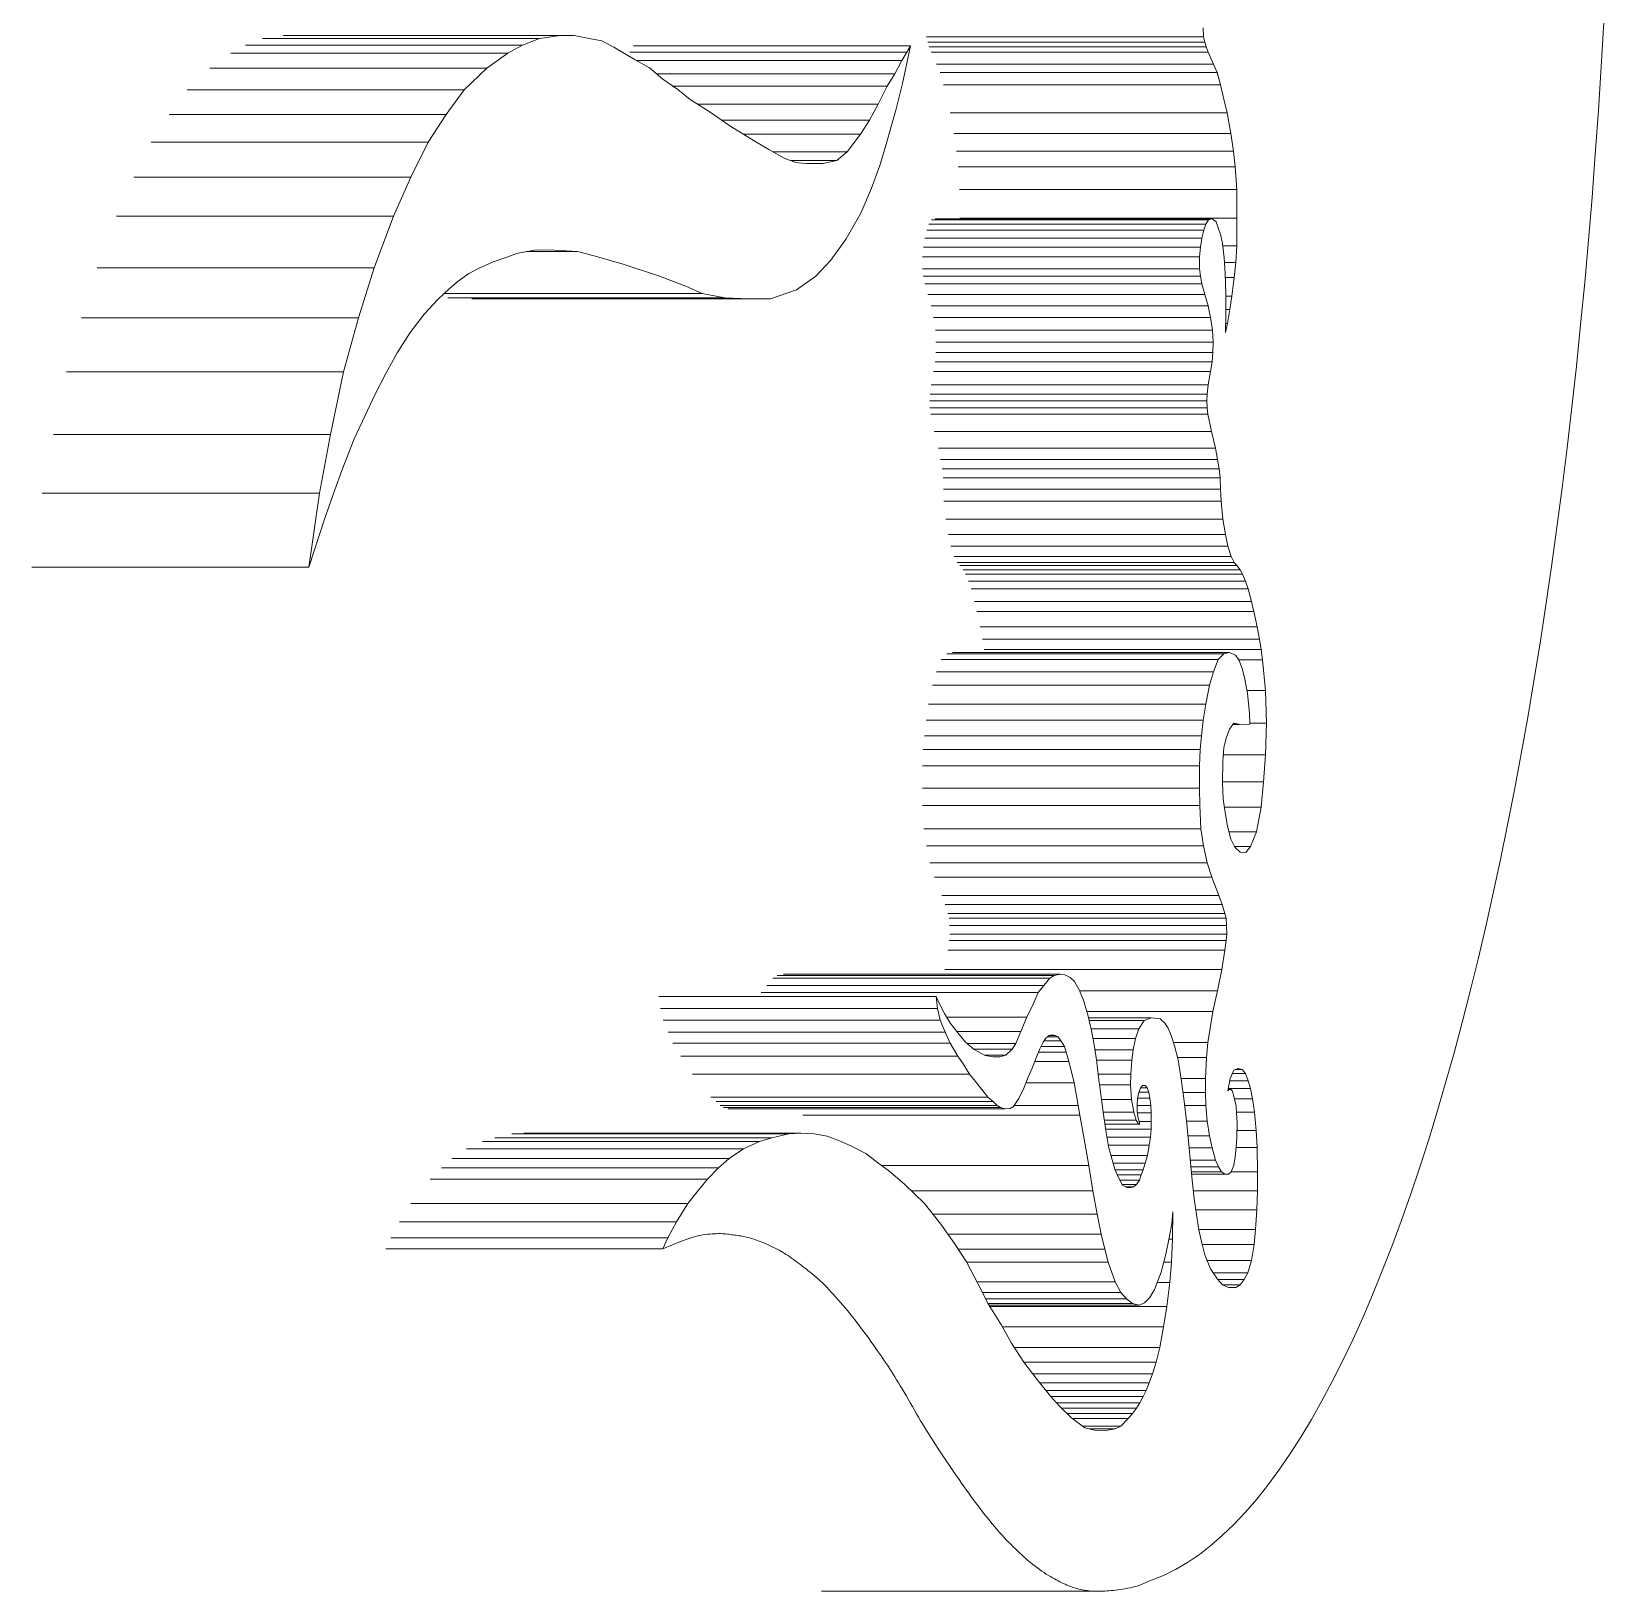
# Model space of a CAD drawing. Header units: inches. Extents: x 17 to 469, y 7 to 301.
# Drawn here: x 242.7599 to 243.1058, y 120.304 to 120.6438 of the extents above; entities that cross this region are included whole.
import ezdxf

# ---------------------------------------------------------------- set-up
doc = ezdxf.new("R2010")
doc.units = ezdxf.units.IN
doc.header["$LTSCALE"] = 14
doc.header["$MEASUREMENT"] = 0
doc.layers.add('Visible (ANSI)', color=7, linetype='Continuous', lineweight=50)

msp = doc.modelspace()

# ---------------------------------------------------------------- linework, layer by layer
at = {"layer": 'Visible (ANSI)', "linetype": 'Continuous', "lineweight": 18}
for p, q in [((242.810131, 120.642307), (242.870501, 120.642307)), ((242.814683, 120.64296), (242.875053, 120.64296)), ((242.817672, 120.642977), (242.878043, 120.642977)), ((242.866848, 120.640898), (242.870501, 120.642307)), ((242.870501, 120.642307), (242.875053, 120.64296)), ((242.875053, 120.64296), (242.878043, 120.642977)), ((242.878043, 120.642977), (242.881351, 120.642332)), ((242.881351, 120.642332), (242.884096, 120.641793)), ((242.884096, 120.641793), (242.886739, 120.640435)), ((242.954823, 120.64268), (243.015194, 120.64268)), ((243.015194, 120.64268), (243.01516, 120.644632)), ((243.01549, 120.641565), (243.015194, 120.64268)), ((242.803285, 120.639111), (242.863655, 120.639111)), ((242.806478, 120.640898), (242.866848, 120.640898)), ((242.859023, 120.63584), (242.863655, 120.639111)), ((242.863655, 120.639111), (242.866848, 120.640898)), ((242.886739, 120.640435), (242.89137, 120.637681)), ((242.890203, 120.639369), (242.950574, 120.639369)), ((242.890974, 120.640728), (242.951345, 120.640728)), ((242.94949, 120.637548), (242.950574, 120.639369)), ((242.951345, 120.640728), (242.950552, 120.636978)), ((242.950574, 120.639369), (242.951345, 120.640728)), ((242.95512, 120.641565), (243.01549, 120.641565)), ((242.955417, 120.640552), (243.015787, 120.640552)), ((242.95584, 120.639335), (243.016211, 120.639335)), ((243.015787, 120.640552), (243.01549, 120.641565)), ((243.016211, 120.639335), (243.015787, 120.640552)), ((243.017383, 120.636761), (243.016211, 120.639335)), ((242.798653, 120.63584), (242.859023, 120.63584)), ((242.85411, 120.631177), (242.859023, 120.63584)), ((242.89137, 120.637681), (242.894471, 120.635939)), ((242.891606, 120.637548), (242.94949, 120.637548)), ((242.894471, 120.635939), (242.897398, 120.633509)), ((242.947917, 120.634617), (242.94949, 120.637548)), ((242.950552, 120.636978), (242.949642, 120.632496)), ((242.957013, 120.636761), (243.017383, 120.636761)), ((242.957792, 120.634912), (243.018162, 120.634912)), ((243.018162, 120.634912), (243.017383, 120.636761)), ((243.018888, 120.632268), (243.018162, 120.634912)), ((242.896063, 120.634617), (242.947917, 120.634617)), ((242.897398, 120.633509), (242.900677, 120.631233)), ((242.899637, 120.631955), (242.946308, 120.631955)), ((242.900677, 120.631233), (242.903357, 120.629062)), ((242.944308, 120.628049), (242.946308, 120.631955)), ((242.946308, 120.631955), (242.947917, 120.634617)), ((242.949642, 120.632496), (242.94819, 120.62674)), ((242.958518, 120.632268), (243.018888, 120.632268)), ((243.01966, 120.629109), (243.018888, 120.632268)), ((242.79374, 120.631177), (242.85411, 120.631177)), ((242.8502, 120.625738), (242.85411, 120.631177)), ((242.903357, 120.629062), (242.907712, 120.626311)), ((242.904961, 120.628049), (242.944308, 120.628049)), ((242.942421, 120.624559), (242.944308, 120.628049)), ((243.020387, 120.62612), (243.01966, 120.629109)), ((242.789829, 120.625738), (242.8502, 120.625738)), ((242.846291, 120.619747), (242.8502, 120.625738)), ((242.907712, 120.626311), (242.912014, 120.623273)), ((242.910193, 120.624559), (242.942421, 120.624559)), ((242.940462, 120.621472), (242.942421, 120.624559)), ((242.94819, 120.62674), (242.945938, 120.618778)), ((242.960017, 120.62612), (243.020387, 120.62612)), ((243.021164, 120.621663), (243.020387, 120.62612)), ((242.912014, 120.623273), (242.917265, 120.620012)), ((242.914914, 120.621472), (242.940462, 120.621472)), ((242.937545, 120.617646), (242.940462, 120.621472)), ((242.960794, 120.621663), (243.021164, 120.621663)), ((243.02176, 120.617803), (243.021164, 120.621663)), ((242.785921, 120.619747), (242.846291, 120.619747)), ((242.84246, 120.612106), (242.846291, 120.619747)), ((242.917265, 120.620012), (242.920508, 120.618141)), ((242.920508, 120.618141), (242.923868, 120.616268)), ((242.921395, 120.617646), (242.937545, 120.617646)), ((242.9353, 120.615766), (242.937545, 120.617646)), ((242.945938, 120.618778), (242.944695, 120.61469)), ((242.961389, 120.617803), (243.02176, 120.617803)), ((243.02213, 120.614363), (243.02176, 120.617803)), ((242.923868, 120.616268), (242.926404, 120.615311)), ((242.925197, 120.615766), (242.9353, 120.615766)), ((242.926404, 120.615311), (242.929078, 120.615041)), ((242.928801, 120.615069), (242.932278, 120.615069)), ((242.929078, 120.615041), (242.932278, 120.615069)), ((242.932278, 120.615069), (242.9353, 120.615766)), ((242.944695, 120.61469), (242.942842, 120.609743)), ((242.96176, 120.614363), (243.02213, 120.614363)), ((243.022439, 120.609413), (243.02213, 120.614363)), ((242.782089, 120.612106), (242.84246, 120.612106)), ((242.838703, 120.603641), (242.84246, 120.612106)), ((242.942842, 120.609743), (242.940561, 120.6043)), ((242.962069, 120.609413), (243.022439, 120.609413)), ((243.022506, 120.603191), (243.022439, 120.609413)), ((242.778332, 120.603641), (242.838703, 120.603641)), ((242.834526, 120.592398), (242.838703, 120.603641)), ((242.940561, 120.6043), (242.93733, 120.598691)), ((242.954887, 120.600549), (243.015257, 120.600549)), ((242.955353, 120.60187), (243.015723, 120.60187)), ((242.955909, 120.602849), (243.01628, 120.602849)), ((242.956715, 120.603063), (243.017085, 120.603063)), ((242.962135, 120.603191), (243.022506, 120.603191)), ((243.014837, 120.598798), (243.015257, 120.600549)), ((243.015257, 120.600549), (243.015723, 120.60187)), ((243.015723, 120.60187), (243.01628, 120.602849)), ((243.01628, 120.602849), (243.017085, 120.603063)), ((243.017085, 120.603063), (243.017939, 120.602415)), ((243.017939, 120.602415), (243.018368, 120.601313)), ((243.018368, 120.601313), (243.018957, 120.599441)), ((243.022459, 120.597136), (243.022506, 120.603191)), ((242.93733, 120.598691), (242.933993, 120.593998)), ((242.95416, 120.59688), (243.01453, 120.59688)), ((242.954467, 120.598798), (243.014837, 120.598798)), ((243.014358, 120.594796), (243.01453, 120.59688)), ((243.01453, 120.59688), (243.014837, 120.598798)), ((243.018957, 120.599441), (243.019344, 120.597645)), ((243.019344, 120.597645), (243.019735, 120.594552)), ((243.019408, 120.597136), (243.022459, 120.597136)), ((243.022248, 120.593494), (243.022459, 120.597136)), ((242.860434, 120.593646), (242.857403, 120.592308)), ((242.863159, 120.594614), (242.860434, 120.593646)), ((242.865793, 120.595577), (242.863159, 120.594614)), ((242.86991, 120.596266), (242.865793, 120.595577)), ((242.867667, 120.595891), (242.878773, 120.595891)), ((242.873743, 120.596225), (242.86991, 120.596266)), ((242.878773, 120.595891), (242.873743, 120.596225)), ((242.882424, 120.595012), (242.878773, 120.595891)), ((242.888955, 120.593099), (242.882424, 120.595012)), ((242.933993, 120.593998), (242.930725, 120.590517)), ((242.953988, 120.594796), (243.014358, 120.594796)), ((243.014368, 120.592116), (243.014358, 120.594796)), ((243.019735, 120.594552), (243.019948, 120.591105)), ((243.019801, 120.593494), (243.022248, 120.593494)), ((243.0219, 120.590277), (243.022248, 120.593494)), ((242.774156, 120.592398), (242.834526, 120.592398)), ((242.831063, 120.581466), (242.834526, 120.592398)), ((242.855107, 120.591125), (242.852783, 120.589467)), ((242.857403, 120.592308), (242.855107, 120.591125)), ((242.896445, 120.590641), (242.888955, 120.593099)), ((242.902401, 120.588342), (242.896445, 120.590641)), ((242.930725, 120.590517), (242.926534, 120.58758)), ((242.953997, 120.592116), (243.014368, 120.592116)), ((242.954159, 120.590568), (243.01453, 120.590568)), ((243.01453, 120.590568), (243.014368, 120.592116)), ((243.014872, 120.588857), (243.01453, 120.590568)), ((243.019948, 120.591105), (243.020053, 120.586614)), ((243.019968, 120.590277), (243.0219, 120.590277)), ((243.021399, 120.586164), (243.0219, 120.590277)), ((242.850814, 120.587803), (242.848338, 120.585428)), ((242.849715, 120.586749), (242.905963, 120.586749)), ((242.852783, 120.589467), (242.850814, 120.587803)), ((242.905963, 120.586749), (242.902401, 120.588342)), ((242.910889, 120.585823), (242.905963, 120.586749)), ((242.926534, 120.58758), (242.920855, 120.585623)), ((242.954501, 120.588857), (243.014872, 120.588857)), ((242.955159, 120.586556), (243.015529, 120.586556)), ((243.015529, 120.586556), (243.014872, 120.588857)), ((243.016209, 120.584083), (243.015529, 120.586556)), ((243.020053, 120.586614), (243.020046, 120.582118)), ((242.848338, 120.585428), (242.845467, 120.582322)), ((242.850519, 120.585823), (242.910889, 120.585823)), ((242.855763, 120.585618), (242.916133, 120.585618)), ((242.916133, 120.585618), (242.910889, 120.585823)), ((242.920855, 120.585623), (242.916133, 120.585618)), ((242.955839, 120.584083), (243.016209, 120.584083)), ((243.016711, 120.581515), (243.016209, 120.584083)), ((243.020048, 120.583289), (243.020961, 120.583289)), ((243.020053, 120.586164), (243.021399, 120.586164)), ((243.020411, 120.580234), (243.020961, 120.583289)), ((243.020961, 120.583289), (243.021399, 120.586164)), ((242.770693, 120.581466), (242.831063, 120.581466)), ((242.827818, 120.569719), (242.831063, 120.581466)), ((242.845467, 120.582322), (242.842353, 120.578257)), ((242.956341, 120.581515), (243.016711, 120.581515)), ((243.017191, 120.578773), (243.016711, 120.581515)), ((243.020046, 120.582118), (243.01997, 120.578309)), ((243.01997, 120.578309), (243.020411, 120.580234)), ((243.020009, 120.580234), (243.020411, 120.580234)), ((242.842353, 120.578257), (242.839486, 120.57385)), ((242.95682, 120.578773), (243.017191, 120.578773)), ((242.956919, 120.576184), (243.017289, 120.576184)), ((243.017289, 120.576184), (243.017191, 120.578773)), ((243.017252, 120.573934), (243.017289, 120.576184)), ((242.839486, 120.57385), (242.83704, 120.569305)), ((242.956882, 120.573934), (243.017252, 120.573934)), ((243.017103, 120.571851), (243.017252, 120.573934)), ((242.767447, 120.569719), (242.827818, 120.569719)), ((242.825007, 120.556063), (242.827818, 120.569719)), ((242.83704, 120.569305), (242.834665, 120.564686)), ((242.956381, 120.569758), (243.016751, 120.569758)), ((242.956732, 120.571851), (243.017103, 120.571851)), ((243.016223, 120.566903), (243.016751, 120.569758)), ((243.016751, 120.569758), (243.017103, 120.571851)), ((242.955853, 120.566903), (243.016223, 120.566903)), ((243.016001, 120.564849), (243.016223, 120.566903)), ((242.834665, 120.564686), (242.832503, 120.560197)), ((242.955565, 120.563415), (243.015935, 120.563415)), ((242.95563, 120.564849), (243.016001, 120.564849)), ((243.015935, 120.563415), (243.016001, 120.564849)), ((243.015976, 120.561851), (243.015935, 120.563415)), ((242.832503, 120.560197), (242.83016, 120.555106)), ((242.955605, 120.561851), (243.015976, 120.561851)), ((242.955786, 120.560498), (243.016157, 120.560498)), ((243.016157, 120.560498), (243.015976, 120.561851)), ((243.016919, 120.556721), (243.016157, 120.560498)), ((242.764637, 120.556063), (242.825007, 120.556063)), ((242.822551, 120.543253), (242.825007, 120.556063)), ((242.83016, 120.555106), (242.827446, 120.548179)), ((242.956549, 120.556721), (243.016919, 120.556721)), ((243.017807, 120.553061), (243.016919, 120.556721)), ((242.957437, 120.553061), (243.017807, 120.553061)), ((243.018277, 120.550591), (243.017807, 120.553061)), ((242.827446, 120.548179), (242.825897, 120.543957)), ((242.957907, 120.550591), (243.018277, 120.550591)), ((242.958233, 120.548569), (243.018604, 120.548569)), ((243.018604, 120.548569), (243.018277, 120.550591)), ((243.018819, 120.546595), (243.018604, 120.548569)), ((242.958449, 120.546595), (243.018819, 120.546595)), ((243.018897, 120.544163), (243.018819, 120.546595)), ((242.76218, 120.543253), (242.822551, 120.543253)), ((242.820248, 120.527142), (242.822551, 120.543253)), ((242.825897, 120.543957), (242.823741, 120.537811)), ((242.958526, 120.544163), (243.018897, 120.544163)), ((242.958661, 120.541487), (243.019031, 120.541487)), ((243.019031, 120.541487), (243.018897, 120.544163)), ((243.019449, 120.537588), (243.019031, 120.541487)), ((242.823741, 120.537811), (242.820248, 120.527142)), ((242.959078, 120.537588), (243.019449, 120.537588)), ((243.019994, 120.534268), (243.019449, 120.537588)), ((242.959624, 120.534268), (243.019994, 120.534268)), ((242.960122, 120.531718), (243.020492, 120.531718)), ((243.020492, 120.531718), (243.019994, 120.534268)), ((243.021234, 120.529438), (243.020492, 120.531718)), ((242.960863, 120.529438), (243.021234, 120.529438)), ((242.961535, 120.528184), (243.021905, 120.528184)), ((242.962119, 120.527499), (243.022489, 120.527499)), ((243.021905, 120.528184), (243.021234, 120.529438)), ((243.022489, 120.527499), (243.021905, 120.528184)), ((243.023204, 120.526591), (243.022489, 120.527499)), ((242.759878, 120.527142), (242.820248, 120.527142)), ((242.962833, 120.526591), (243.023204, 120.526591)), ((242.963326, 120.525586), (243.023697, 120.525586)), ((242.963976, 120.524074), (243.024347, 120.524074)), ((243.023697, 120.525586), (243.023204, 120.526591)), ((243.024347, 120.524074), (243.023697, 120.525586)), ((243.024953, 120.522389), (243.024347, 120.524074)), ((242.964583, 120.522389), (243.024953, 120.522389)), ((243.025652, 120.519677), (243.024953, 120.522389)), ((242.965281, 120.519677), (243.025652, 120.519677)), ((242.965823, 120.517473), (243.026193, 120.517473)), ((243.026193, 120.517473), (243.025652, 120.519677)), ((243.026916, 120.514162), (243.026193, 120.517473)), ((242.966546, 120.514162), (243.026916, 120.514162)), ((243.027392, 120.511439), (243.026916, 120.514162)), ((242.967022, 120.511439), (243.027392, 120.511439)), ((243.027756, 120.509226), (243.027392, 120.511439)), ((242.958053, 120.507013), (243.018423, 120.507013)), ((242.959301, 120.508286), (243.019672, 120.508286)), ((242.960505, 120.508533), (243.020875, 120.508533)), ((242.967385, 120.509226), (243.027756, 120.509226)), ((243.017397, 120.504357), (243.018423, 120.507013)), ((243.018423, 120.507013), (243.019672, 120.508286)), ((243.019672, 120.508286), (243.020875, 120.508533)), ((243.020875, 120.508533), (243.022178, 120.507949)), ((243.022178, 120.507949), (243.023001, 120.506782)), ((243.022902, 120.506922), (243.02803, 120.506922)), ((243.023001, 120.506782), (243.023682, 120.504864)), ((243.02803, 120.506922), (243.027756, 120.509226)), ((243.028703, 120.500271), (243.02803, 120.506922)), ((242.957026, 120.504357), (243.017397, 120.504357)), ((243.016491, 120.501428), (243.017397, 120.504357)), ((243.023682, 120.504864), (243.024219, 120.502753)), ((242.956121, 120.501428), (243.016491, 120.501428)), ((243.015687, 120.497296), (243.016491, 120.501428)), ((243.024219, 120.502753), (243.024832, 120.499623)), ((243.024705, 120.500271), (243.028703, 120.500271)), ((243.028906, 120.493139), (243.028703, 120.500271)), ((242.955316, 120.497296), (243.015687, 120.497296)), ((243.015168, 120.493829), (243.015687, 120.497296)), ((243.024832, 120.499623), (243.025246, 120.495344)), ((242.954798, 120.493829), (243.015168, 120.493829)), ((243.014795, 120.490369), (243.015168, 120.493829)), ((243.021823, 120.493153), (243.020902, 120.49187)), ((243.021601, 120.492843), (243.023034, 120.492843)), ((243.021665, 120.492933), (243.022891, 120.492933)), ((243.022891, 120.492933), (243.021823, 120.493153)), ((243.023034, 120.492843), (243.022891, 120.492933)), ((243.02528, 120.492958), (243.023034, 120.492843)), ((243.025246, 120.495344), (243.02528, 120.492958)), ((243.025277, 120.493139), (243.028906, 120.493139)), ((243.028751, 120.486263), (243.028906, 120.493139)), ((242.954425, 120.490369), (243.014795, 120.490369)), ((243.014516, 120.48738), (243.014795, 120.490369)), ((243.020162, 120.489909), (243.019671, 120.487824)), ((243.020902, 120.49187), (243.020162, 120.489909)), ((242.954146, 120.48738), (243.014516, 120.48738)), ((243.014348, 120.483826), (243.014516, 120.48738)), ((243.019671, 120.487824), (243.019432, 120.48479)), ((243.019548, 120.486263), (243.028751, 120.486263)), ((243.028274, 120.480332), (243.028751, 120.486263)), ((242.953978, 120.483826), (243.014348, 120.483826)), ((243.014327, 120.47899), (243.014348, 120.483826)), ((243.019432, 120.48479), (243.019341, 120.480115)), ((242.953956, 120.47899), (243.014327, 120.47899)), ((243.014378, 120.475184), (243.014327, 120.47899)), ((243.019341, 120.480115), (243.019531, 120.476691)), ((243.019346, 120.480332), (243.028274, 120.480332)), ((243.027794, 120.474814), (243.028274, 120.480332)), ((243.019531, 120.476691), (243.019897, 120.473688)), ((242.954007, 120.475184), (243.014378, 120.475184)), ((243.014642, 120.470108), (243.014378, 120.475184)), ((243.01976, 120.474814), (243.027794, 120.474814)), ((243.019897, 120.473688), (243.020441, 120.470694)), ((243.026779, 120.469508), (243.027794, 120.474814)), ((242.954272, 120.470108), (243.014642, 120.470108)), ((243.015205, 120.466401), (243.014642, 120.470108)), ((243.020441, 120.470694), (243.021198, 120.467849)), ((243.020757, 120.469508), (243.026779, 120.469508)), ((243.025438, 120.46628), (243.026779, 120.469508)), ((242.954835, 120.466401), (243.015205, 120.466401)), ((243.015977, 120.462705), (243.015205, 120.466401)), ((243.021198, 120.467849), (243.022058, 120.466107)), ((243.021973, 120.46628), (243.025438, 120.46628)), ((243.022058, 120.466107), (243.023165, 120.465065)), ((243.02441, 120.464991), (243.025438, 120.46628)), ((242.955606, 120.462705), (243.015977, 120.462705)), ((243.016993, 120.459607), (243.015977, 120.462705)), ((243.023165, 120.465065), (243.02441, 120.464991)), ((242.956623, 120.459607), (243.016993, 120.459607)), ((243.018545, 120.455629), (243.016993, 120.459607)), ((242.958174, 120.455629), (243.018545, 120.455629)), ((243.019273, 120.453616), (243.018545, 120.455629)), ((242.958902, 120.453616), (243.019273, 120.453616)), ((242.959516, 120.451669), (243.019886, 120.451669)), ((243.019886, 120.451669), (243.019273, 120.453616)), ((243.020137, 120.450657), (243.019886, 120.451669)), ((242.959766, 120.450657), (243.020137, 120.450657)), ((242.959886, 120.449051), (243.020256, 120.449051)), ((243.020256, 120.449051), (243.020137, 120.450657)), ((243.020281, 120.447148), (243.020256, 120.449051)), ((242.959802, 120.445824), (243.020172, 120.445824)), ((242.959911, 120.447148), (243.020281, 120.447148)), ((243.019876, 120.443685), (243.020172, 120.445824)), ((243.020172, 120.445824), (243.020281, 120.447148)), ((242.959506, 120.443685), (243.019876, 120.443685)), ((243.019206, 120.439455), (243.019876, 120.443685)), ((242.921347, 120.437608), (242.981717, 120.437608)), ((242.922321, 120.438196), (242.982691, 120.438196)), ((242.923691, 120.438445), (242.984061, 120.438445)), ((242.958836, 120.439455), (243.019206, 120.439455)), ((242.980391, 120.436017), (242.981717, 120.437608)), ((242.981717, 120.437608), (242.982691, 120.438196)), ((242.982691, 120.438196), (242.984061, 120.438445)), ((242.984061, 120.438445), (242.984991, 120.438314)), ((242.984991, 120.438314), (242.986179, 120.437746)), ((242.986179, 120.437746), (242.987088, 120.436896)), ((243.018281, 120.434837), (243.019206, 120.439455)), ((242.918841, 120.434432), (242.979211, 120.434432)), ((242.920021, 120.436017), (242.980391, 120.436017)), ((242.978058, 120.43195), (242.979211, 120.434432)), ((242.979211, 120.434432), (242.980391, 120.436017)), ((242.987088, 120.436896), (242.98814, 120.435066)), ((242.98814, 120.435066), (242.989077, 120.432781)), ((242.988234, 120.434837), (243.018281, 120.434837)), ((243.017264, 120.430332), (243.018281, 120.434837)), ((242.896558, 120.433569), (242.956929, 120.433569)), ((242.896865, 120.430978), (242.957235, 120.430978)), ((242.957235, 120.430978), (242.956929, 120.433569)), ((242.956929, 120.433569), (242.957678, 120.431992)), ((242.95783, 120.428448), (242.957235, 120.430978)), ((242.957678, 120.431992), (242.958801, 120.429897)), ((242.976719, 120.429101), (242.978058, 120.43195)), ((242.989077, 120.432781), (242.990112, 120.429335)), ((242.89746, 120.428448), (242.95783, 120.428448)), ((242.958911, 120.425845), (242.95783, 120.428448)), ((242.958801, 120.429897), (242.96011, 120.427721)), ((242.959279, 120.429101), (242.976719, 120.429101)), ((242.96011, 120.427721), (242.962029, 120.425211)), ((242.975405, 120.425984), (242.976719, 120.429101)), ((242.989813, 120.430332), (243.017264, 120.430332)), ((242.990112, 120.429335), (242.990758, 120.426463)), ((242.990195, 120.428967), (243.003819, 120.428967)), ((242.990328, 120.428374), (243.002275, 120.428374)), ((243.001108, 120.426565), (243.002275, 120.428374)), ((243.002275, 120.428374), (243.003819, 120.428967)), ((243.003819, 120.428967), (243.005793, 120.42876)), ((243.005793, 120.42876), (243.006756, 120.42778)), ((243.006756, 120.42778), (243.007506, 120.426686)), ((243.016639, 120.426667), (243.017264, 120.430332)), ((242.89854, 120.425845), (242.958911, 120.425845)), ((242.959978, 120.423438), (242.958911, 120.425845)), ((242.961438, 120.425984), (242.975405, 120.425984)), ((242.962029, 120.425211), (242.963359, 120.423664)), ((242.963359, 120.423664), (242.965247, 120.422056)), ((242.974338, 120.423327), (242.975405, 120.425984)), ((242.980285, 120.423637), (242.979571, 120.422159)), ((242.980881, 120.424504), (242.980285, 120.423637)), ((242.980488, 120.423933), (242.984148, 120.423933)), ((242.981593, 120.425082), (242.980881, 120.424504)), ((242.981231, 120.424788), (242.983546, 120.424788)), ((242.982282, 120.425216), (242.981593, 120.425082)), ((242.981682, 120.4251), (242.982894, 120.4251)), ((242.982894, 120.4251), (242.982282, 120.425216)), ((242.983546, 120.424788), (242.982894, 120.4251)), ((242.984148, 120.423933), (242.983546, 120.424788)), ((242.984898, 120.422688), (242.984148, 120.423933)), ((242.990735, 120.426565), (243.001108, 120.426565)), ((242.990758, 120.426463), (242.99135, 120.423084)), ((242.991107, 120.424472), (243.000422, 120.424472)), ((242.999871, 120.421974), (243.000422, 120.424472)), ((243.000422, 120.424472), (243.001108, 120.426565)), ((243.007506, 120.426686), (243.008178, 120.425074)), ((243.008178, 120.425074), (243.008905, 120.422848)), ((243.016133, 120.423594), (243.016639, 120.426667)), ((242.899607, 120.423438), (242.959978, 120.423438)), ((242.901339, 120.420573), (242.961709, 120.420573)), ((242.961709, 120.420573), (242.959978, 120.423438)), ((242.962812, 120.418906), (242.961709, 120.420573)), ((242.963754, 120.423327), (242.974338, 120.423327)), ((242.965172, 120.42212), (242.973528, 120.42212)), ((242.965247, 120.422056), (242.967646, 120.420743)), ((242.967555, 120.420793), (242.972138, 120.420793)), ((242.967646, 120.420743), (242.969397, 120.420473)), ((242.969397, 120.420473), (242.970815, 120.420456)), ((242.970815, 120.420456), (242.972138, 120.420793)), ((242.972138, 120.420793), (242.973528, 120.42212)), ((242.973528, 120.42212), (242.974338, 120.423327)), ((242.978748, 120.420196), (242.977863, 120.417985)), ((242.979571, 120.422159), (242.978748, 120.420196)), ((242.979286, 120.421478), (242.98531, 120.421478)), ((242.979826, 120.422688), (242.984898, 120.422688)), ((242.98531, 120.421478), (242.984898, 120.422688)), ((242.985891, 120.41944), (242.98531, 120.421478)), ((242.99135, 120.423084), (242.99192, 120.419794)), ((242.991542, 120.421974), (242.999871, 120.421974)), ((242.999559, 120.419694), (242.999871, 120.421974)), ((243.008662, 120.423594), (243.016133, 120.423594)), ((243.008905, 120.422848), (243.009689, 120.4198)), ((243.009569, 120.420266), (243.015858, 120.420266)), ((243.015649, 120.415755), (243.015858, 120.420266)), ((243.015858, 120.420266), (243.016133, 120.423594)), ((242.964213, 120.416692), (242.962812, 120.418906)), ((242.977863, 120.417985), (242.97699, 120.41602)), ((242.978446, 120.41944), (242.985891, 120.41944)), ((242.986525, 120.416863), (242.985891, 120.41944)), ((242.987045, 120.414797), (242.986525, 120.416863)), ((242.99192, 120.419794), (242.992304, 120.416046)), ((242.99193, 120.419694), (242.999559, 120.419694)), ((242.999383, 120.416701), (242.999559, 120.419694)), ((243.009689, 120.4198), (243.010316, 120.415614)), ((243.021834, 120.417508), (243.020986, 120.415723)), ((243.021503, 120.416812), (243.024354, 120.416812)), ((243.022688, 120.417918), (243.021834, 120.417508)), ((243.022214, 120.417691), (243.023615, 120.417691)), ((243.023615, 120.417691), (243.022688, 120.417918)), ((243.024354, 120.416812), (243.023615, 120.417691)), ((243.024977, 120.415194), (243.024354, 120.416812)), ((242.903842, 120.416692), (242.964213, 120.416692)), ((242.965532, 120.415036), (242.964213, 120.416692)), ((242.966902, 120.413334), (242.965532, 120.415036)), ((242.968234, 120.411679), (242.966902, 120.413334)), ((242.976042, 120.413609), (242.974974, 120.411334)), ((242.97699, 120.41602), (242.976042, 120.413609)), ((242.976509, 120.414797), (242.987045, 120.414797)), ((242.987552, 120.411967), (242.987045, 120.414797)), ((242.992237, 120.416701), (242.999383, 120.416701)), ((242.992304, 120.416046), (242.992805, 120.412214)), ((242.992528, 120.414332), (242.999337, 120.414332)), ((242.999337, 120.414332), (242.999383, 120.416701)), ((242.999535, 120.411152), (242.999337, 120.414332)), ((243.00145, 120.413651), (243.001134, 120.412682)), ((243.001898, 120.414179), (243.00145, 120.413651)), ((243.001514, 120.413726), (243.002917, 120.413726)), ((243.002479, 120.414208), (243.001898, 120.414179)), ((243.002917, 120.413726), (243.002479, 120.414208)), ((243.003298, 120.412736), (243.002917, 120.413726)), ((243.010295, 120.415755), (243.015649, 120.415755)), ((243.010316, 120.415614), (243.010952, 120.41139)), ((243.01563, 120.412696), (243.015649, 120.415755)), ((243.020986, 120.415723), (243.020519, 120.413029)), ((243.020519, 120.413029), (243.020817, 120.413333)), ((243.020572, 120.413333), (243.020817, 120.413333)), ((243.020613, 120.41357), (243.025481, 120.41357)), ((243.020817, 120.413333), (243.021191, 120.413294)), ((243.020894, 120.415194), (243.024977, 120.415194)), ((243.021191, 120.413294), (243.021521, 120.412965)), ((243.025481, 120.41357), (243.024977, 120.415194)), ((243.025869, 120.411298), (243.025481, 120.41357)), ((242.907864, 120.411679), (242.968234, 120.411679)), ((242.908994, 120.410703), (242.969364, 120.410703)), ((242.909876, 120.409862), (242.970247, 120.409862)), ((242.969364, 120.410703), (242.968234, 120.411679)), ((242.970247, 120.409862), (242.969364, 120.410703)), ((242.971001, 120.409408), (242.970247, 120.409862)), ((242.974974, 120.411334), (242.973806, 120.40965)), ((242.973924, 120.40982), (242.987929, 120.40982)), ((242.987929, 120.40982), (242.987552, 120.411967)), ((242.988268, 120.407721), (242.987929, 120.40982)), ((242.992805, 120.412214), (242.993401, 120.407848)), ((242.99295, 120.411152), (242.999535, 120.411152)), ((242.999998, 120.408397), (242.999535, 120.411152)), ((243.000765, 120.410028), (243.000756, 120.408569)), ((243.000764, 120.409844), (243.003758, 120.409844)), ((243.000862, 120.411378), (243.000765, 120.410028)), ((243.001134, 120.412682), (243.000862, 120.411378)), ((243.000879, 120.41146), (243.003549, 120.41146)), ((243.001152, 120.412736), (243.003298, 120.412736)), ((243.003549, 120.41146), (243.003298, 120.412736)), ((243.003758, 120.409844), (243.003549, 120.41146)), ((243.003807, 120.408277), (243.003758, 120.409844)), ((243.010756, 120.412696), (243.01563, 120.412696)), ((243.010952, 120.41139), (243.011584, 120.405865)), ((243.011126, 120.409874), (243.015729, 120.409874)), ((243.015729, 120.409874), (243.01563, 120.412696)), ((243.015981, 120.406464), (243.015729, 120.409874)), ((243.021521, 120.412965), (243.021763, 120.412112)), ((243.021763, 120.412112), (243.022021, 120.410971)), ((243.021947, 120.411298), (243.025869, 120.411298)), ((243.022021, 120.410971), (243.022309, 120.409659)), ((243.02633, 120.408389), (243.025869, 120.411298)), ((242.91063, 120.409408), (242.971001, 120.409408)), ((242.911639, 120.409115), (242.972009, 120.409115)), ((242.927898, 120.407721), (242.988268, 120.407721)), ((242.972009, 120.409115), (242.971001, 120.409408)), ((242.973068, 120.409218), (242.972009, 120.409115)), ((242.973806, 120.40965), (242.973068, 120.409218)), ((242.989337, 120.401697), (242.988268, 120.407721)), ((242.993327, 120.408397), (242.999998, 120.408397)), ((242.993401, 120.407848), (242.993973, 120.40393)), ((242.993573, 120.406674), (243.00051, 120.406674)), ((243.00051, 120.406674), (242.999998, 120.408397)), ((243.001046, 120.405775), (243.00051, 120.406674)), ((243.000756, 120.408569), (243.000919, 120.407456)), ((243.000799, 120.408277), (243.003807, 120.408277)), ((243.000919, 120.407456), (243.001364, 120.40579)), ((243.001209, 120.406372), (243.003828, 120.406372)), ((243.00379, 120.404688), (243.003828, 120.406372)), ((243.003828, 120.406372), (243.003807, 120.408277)), ((243.011516, 120.406464), (243.015981, 120.406464)), ((243.016545, 120.403261), (243.015981, 120.406464)), ((243.022309, 120.409659), (243.022434, 120.408223)), ((243.022419, 120.408389), (243.02633, 120.408389)), ((243.022434, 120.408223), (243.022516, 120.406034)), ((243.0267, 120.404374), (243.02633, 120.408389)), ((242.864516, 120.403667), (242.924887, 120.403667)), ((242.86708, 120.403798), (242.927451, 120.403798)), ((242.921131, 120.402789), (242.924887, 120.403667)), ((242.924887, 120.403667), (242.927451, 120.403798)), ((242.927451, 120.403798), (242.930372, 120.403672)), ((242.930372, 120.403672), (242.933188, 120.403129)), ((242.933188, 120.403129), (242.935863, 120.402166)), ((242.993704, 120.405775), (243.001046, 120.405775)), ((242.993862, 120.404688), (243.00379, 120.404688)), ((242.993973, 120.40393), (242.994517, 120.400908)), ((242.994151, 120.402942), (243.003651, 120.402942)), ((243.001072, 120.405775), (243.001046, 120.405775)), ((243.001364, 120.40579), (243.001072, 120.405775)), ((243.003381, 120.401191), (243.003651, 120.402942)), ((243.003651, 120.402942), (243.00379, 120.404688)), ((243.011584, 120.405865), (243.012109, 120.400541)), ((243.011841, 120.403261), (243.016545, 120.403261)), ((243.017107, 120.400636), (243.016545, 120.403261)), ((243.022467, 120.402974), (243.02234, 120.400775)), ((243.022516, 120.406034), (243.022467, 120.402974)), ((243.022489, 120.404374), (243.0267, 120.404374)), ((243.026878, 120.400717), (243.0267, 120.404374)), ((242.854607, 120.400412), (242.914977, 120.400412)), ((242.858092, 120.401965), (242.918463, 120.401965)), ((242.860761, 120.402789), (242.921131, 120.402789)), ((242.911814, 120.398325), (242.914977, 120.400412)), ((242.914977, 120.400412), (242.918463, 120.401965)), ((242.918463, 120.401965), (242.921131, 120.402789)), ((242.935863, 120.402166), (242.93836, 120.401056)), ((242.93836, 120.401056), (242.941626, 120.399418)), ((242.990191, 120.396778), (242.989337, 120.401697)), ((242.994467, 120.401191), (243.003381, 120.401191)), ((242.994517, 120.400908), (242.995271, 120.397986)), ((243.002982, 120.398983), (243.003381, 120.401191)), ((243.0121, 120.400636), (243.017107, 120.400636)), ((243.012109, 120.400541), (243.01267, 120.39428)), ((243.017848, 120.397962), (243.017107, 120.400636)), ((243.02234, 120.400775), (243.022093, 120.398627)), ((243.022333, 120.400717), (243.026878, 120.400717)), ((243.026968, 120.395406), (243.026878, 120.400717)), ((242.849171, 120.396284), (242.909542, 120.396284)), ((242.851444, 120.398325), (242.911814, 120.398325)), ((242.907093, 120.393821), (242.909542, 120.396284)), ((242.909542, 120.396284), (242.911814, 120.398325)), ((242.941626, 120.399418), (242.944269, 120.397354)), ((242.944269, 120.397354), (242.94659, 120.395685)), ((242.94507, 120.396778), (242.990191, 120.396778)), ((242.991087, 120.391231), (242.990191, 120.396778)), ((242.995014, 120.398983), (243.002982, 120.398983)), ((242.995271, 120.397986), (242.995906, 120.395955)), ((242.995492, 120.397278), (243.002523, 120.397278)), ((243.002092, 120.395854), (243.002523, 120.397278)), ((243.002523, 120.397278), (243.002982, 120.398983)), ((243.01234, 120.397962), (243.017848, 120.397962)), ((243.012473, 120.39648), (243.018468, 120.39648)), ((243.018468, 120.39648), (243.017848, 120.397962)), ((243.019145, 120.39536), (243.018468, 120.39648)), ((243.0218, 120.396823), (243.021252, 120.395353)), ((243.022093, 120.398627), (243.0218, 120.396823)), ((242.846722, 120.393821), (242.907093, 120.393821)), ((242.905177, 120.391386), (242.907093, 120.393821)), ((242.94659, 120.395685), (242.950055, 120.3927)), ((242.950055, 120.3927), (242.954415, 120.388523)), ((242.995906, 120.395955), (242.996694, 120.39412)), ((242.995949, 120.395854), (243.002092, 120.395854)), ((242.996441, 120.39471), (243.001646, 120.39471)), ((242.996694, 120.39412), (242.997557, 120.392482)), ((242.996986, 120.393567), (243.001228, 120.393567)), ((242.997475, 120.392638), (243.000607, 120.392638)), ((242.999926, 120.392099), (243.000607, 120.392638)), ((243.000607, 120.392638), (243.001228, 120.393567)), ((243.001228, 120.393567), (243.001646, 120.39471)), ((243.001646, 120.39471), (243.002092, 120.395854)), ((243.012573, 120.39536), (243.019145, 120.39536)), ((243.012616, 120.394878), (243.019864, 120.394878)), ((243.012618, 120.394859), (243.020626, 120.394859)), ((243.01267, 120.39428), (243.013185, 120.38954)), ((243.019864, 120.394878), (243.019145, 120.39536)), ((243.020626, 120.394859), (243.019864, 120.394878)), ((243.021252, 120.395353), (243.020626, 120.394859)), ((243.021272, 120.395406), (243.026968, 120.395406)), ((243.026958, 120.39128), (243.026968, 120.395406)), ((242.902872, 120.388518), (242.905177, 120.391386)), ((242.951588, 120.391231), (242.991087, 120.391231)), ((242.992025, 120.386138), (242.991087, 120.391231)), ((242.997557, 120.392482), (242.998503, 120.39197)), ((242.998265, 120.392099), (242.999926, 120.392099)), ((242.998503, 120.39197), (242.999128, 120.39189)), ((242.999128, 120.39189), (242.999926, 120.392099)), ((243.012996, 120.39128), (243.026958, 120.39128)), ((243.013185, 120.38954), (243.013695, 120.386083)), ((243.026853, 120.387114), (243.026958, 120.39128)), ((242.842502, 120.388518), (242.902872, 120.388518)), ((242.900381, 120.384526), (242.902872, 120.388518)), ((242.954415, 120.388523), (242.958005, 120.383993)), ((242.956305, 120.386138), (242.992025, 120.386138)), ((242.992918, 120.381772), (242.992025, 120.386138)), ((243.008515, 120.386677), (243.008299, 120.38406)), ((243.008459, 120.38073), (243.008515, 120.386677)), ((243.013543, 120.387114), (243.026853, 120.387114)), ((243.013695, 120.386083), (243.014206, 120.382717)), ((243.026536, 120.38279), (243.026853, 120.387114)), ((242.840011, 120.384526), (242.900381, 120.384526)), ((242.89847, 120.380991), (242.900381, 120.384526)), ((242.958005, 120.383993), (242.960976, 120.379745)), ((243.008299, 120.38406), (243.00773, 120.38099)), ((243.014195, 120.38279), (243.026536, 120.38279)), ((243.014206, 120.382717), (243.014784, 120.38018)), ((243.026214, 120.379566), (243.026536, 120.38279)), ((242.8381, 120.380991), (242.89847, 120.380991)), ((242.897374, 120.378597), (242.89847, 120.380991)), ((242.899509, 120.379493), (242.897374, 120.378597)), ((242.90126, 120.38019), (242.899509, 120.379493)), ((242.902679, 120.380716), (242.90126, 120.38019)), ((242.903818, 120.381097), (242.902679, 120.380716)), ((242.904732, 120.381361), (242.903818, 120.381097)), ((242.905471, 120.381534), (242.904732, 120.381361)), ((242.90609, 120.381644), (242.905471, 120.381534)), ((242.90664, 120.381716), (242.90609, 120.381644)), ((242.907166, 120.381775), (242.90664, 120.381716)), ((242.907676, 120.381823), (242.907166, 120.381775)), ((242.90817, 120.381862), (242.907676, 120.381823)), ((242.908646, 120.381891), (242.90817, 120.381862)), ((242.909104, 120.38191), (242.908646, 120.381891)), ((242.909544, 120.381919), (242.909104, 120.38191)), ((242.909965, 120.381918), (242.909544, 120.381919)), ((242.910366, 120.381907), (242.909965, 120.381918)), ((242.910748, 120.381886), (242.910366, 120.381907)), ((242.911111, 120.381857), (242.910748, 120.381886)), ((242.91146, 120.381821), (242.911111, 120.381857)), ((242.911796, 120.38178), (242.91146, 120.381821)), ((242.912121, 120.381736), (242.911796, 120.38178)), ((242.912438, 120.381689), (242.912121, 120.381736)), ((242.91275, 120.381643), (242.912438, 120.381689)), ((242.913058, 120.381597), (242.91275, 120.381643)), ((242.913366, 120.381554), (242.913058, 120.381597)), ((242.913673, 120.381512), (242.913366, 120.381554)), ((242.913983, 120.38147), (242.913673, 120.381512)), ((242.914295, 120.381425), (242.913983, 120.38147)), ((242.914611, 120.381375), (242.914295, 120.381425)), ((242.914932, 120.38132), (242.914611, 120.381375)), ((242.915259, 120.381257), (242.914932, 120.38132)), ((242.915593, 120.381183), (242.915259, 120.381257)), ((242.915936, 120.381099), (242.915593, 120.381183)), ((242.916288, 120.381004), (242.915936, 120.381099)), ((242.916648, 120.380897), (242.916288, 120.381004)), ((242.917016, 120.380781), (242.916648, 120.380897)), ((242.917392, 120.380654), (242.917016, 120.380781)), ((242.917777, 120.380517), (242.917392, 120.380654)), ((242.918169, 120.380372), (242.917777, 120.380517)), ((242.91857, 120.380217), (242.918169, 120.380372)), ((242.918977, 120.380054), (242.91857, 120.380217)), ((242.919391, 120.379882), (242.918977, 120.380054)), ((242.919809, 120.379704), (242.919391, 120.379882)), ((242.92023, 120.379519), (242.919809, 120.379704)), ((242.920652, 120.379328), (242.92023, 120.379519)), ((242.921072, 120.379131), (242.920652, 120.379328)), ((242.92149, 120.37893), (242.921072, 120.379131)), ((242.921903, 120.378725), (242.92149, 120.37893)), ((242.922311, 120.378517), (242.921903, 120.378725)), ((242.959558, 120.381772), (242.992918, 120.381772)), ((242.960976, 120.379745), (242.963554, 120.375752)), ((242.993684, 120.378503), (242.992918, 120.381772)), ((243.00773, 120.38099), (243.006971, 120.377415)), ((243.007675, 120.38073), (243.008459, 120.38073)), ((243.008225, 120.375732), (243.008459, 120.38073)), ((243.014784, 120.38018), (243.015483, 120.377283)), ((243.014932, 120.379566), (243.026214, 120.379566)), ((243.025633, 120.376053), (243.026214, 120.379566)), ((242.837004, 120.378597), (242.897374, 120.378597)), ((242.922714, 120.378304), (242.922311, 120.378517)), ((242.923112, 120.378085), (242.922714, 120.378304)), ((242.923507, 120.37786), (242.923112, 120.378085)), ((242.923899, 120.377628), (242.923507, 120.37786)), ((242.924291, 120.377387), (242.923899, 120.377628)), ((242.924681, 120.377136), (242.924291, 120.377387)), ((242.925073, 120.376874), (242.924681, 120.377136)), ((242.925466, 120.3766), (242.925073, 120.376874)), ((242.925861, 120.376317), (242.925466, 120.3766)), ((242.926257, 120.376024), (242.925861, 120.376317)), ((242.926655, 120.375724), (242.926257, 120.376024)), ((242.927056, 120.375418), (242.926655, 120.375724)), ((242.927458, 120.375108), (242.927056, 120.375418)), ((242.961778, 120.378503), (242.993684, 120.378503)), ((242.963554, 120.375752), (242.966064, 120.371068)), ((242.96358, 120.375704), (242.994408, 120.375704)), ((242.994408, 120.375704), (242.993684, 120.378503)), ((242.995951, 120.37141), (242.994408, 120.375704)), ((243.006971, 120.377415), (243.006004, 120.373518)), ((243.006553, 120.375732), (243.008225, 120.375732)), ((243.007882, 120.371283), (243.008225, 120.375732)), ((243.015483, 120.377283), (243.016711, 120.374221)), ((243.015976, 120.376053), (243.025633, 120.376053)), ((243.024882, 120.373356), (243.025633, 120.376053)), ((242.927863, 120.374795), (242.927458, 120.375108)), ((242.928269, 120.37448), (242.927863, 120.374795)), ((242.928678, 120.374165), (242.928269, 120.37448)), ((242.929091, 120.373846), (242.928678, 120.374165)), ((242.929508, 120.37352), (242.929091, 120.373846)), ((242.92993, 120.373183), (242.929508, 120.37352)), ((242.930358, 120.372831), (242.92993, 120.373183)), ((242.930794, 120.372461), (242.930358, 120.372831)), ((242.931238, 120.372068), (242.930794, 120.372461)), ((242.931691, 120.371651), (242.931238, 120.372068)), ((243.006004, 120.373518), (243.004548, 120.369777)), ((243.016711, 120.374221), (243.018238, 120.372008)), ((243.017308, 120.373356), (243.024882, 120.373356)), ((243.018238, 120.372008), (243.019358, 120.370782)), ((243.0183, 120.37194), (243.02408, 120.37194)), ((243.023181, 120.370794), (243.02408, 120.37194)), ((243.02408, 120.37194), (243.024882, 120.373356)), ((242.932153, 120.371204), (242.931691, 120.371651)), ((242.932625, 120.370731), (242.932153, 120.371204)), ((242.933105, 120.370235), (242.932625, 120.370731)), ((242.933591, 120.369718), (242.933105, 120.370235)), ((242.934083, 120.369183), (242.933591, 120.369718)), ((242.93458, 120.368634), (242.934083, 120.369183)), ((242.935079, 120.368073), (242.93458, 120.368634)), ((242.965881, 120.37141), (242.995951, 120.37141)), ((242.966064, 120.371068), (242.968323, 120.366647)), ((242.967073, 120.369092), (242.99722, 120.369092)), ((242.99722, 120.369092), (242.995951, 120.37141)), ((242.998415, 120.367726), (242.99722, 120.369092)), ((243.004548, 120.369777), (243.003526, 120.367988)), ((243.005134, 120.371283), (243.007882, 120.371283)), ((243.00722, 120.36602), (243.007882, 120.371283)), ((243.019347, 120.370794), (243.023181, 120.370794)), ((243.019358, 120.370782), (243.020904, 120.370128)), ((243.020743, 120.370196), (243.022234, 120.370196)), ((243.020904, 120.370128), (243.022234, 120.370196)), ((243.022234, 120.370196), (243.023181, 120.370794)), ((242.93558, 120.367502), (242.935079, 120.368073)), ((242.936083, 120.366925), (242.93558, 120.367502)), ((242.936586, 120.366341), (242.936083, 120.366925)), ((242.937091, 120.365747), (242.936586, 120.366341)), ((242.937599, 120.365143), (242.937091, 120.365747)), ((242.938109, 120.364527), (242.937599, 120.365143)), ((242.967771, 120.367726), (242.998415, 120.367726)), ((242.968307, 120.366678), (242.999768, 120.366678)), ((242.968323, 120.366647), (242.97117, 120.36195)), ((242.968523, 120.366316), (243.001184, 120.366316)), ((242.968703, 120.36602), (243.00722, 120.36602)), ((242.999768, 120.366678), (242.998415, 120.367726)), ((243.001184, 120.366316), (242.999768, 120.366678)), ((243.002356, 120.366873), (243.001184, 120.366316)), ((243.003526, 120.367988), (243.002356, 120.366873)), ((243.006504, 120.361582), (243.00722, 120.36602)), ((242.938622, 120.363896), (242.938109, 120.364527)), ((242.939138, 120.36325), (242.938622, 120.363896)), ((242.939658, 120.362587), (242.939138, 120.36325)), ((242.940182, 120.361906), (242.939658, 120.362587)), ((242.940707, 120.361213), (242.940182, 120.361906)), ((242.97117, 120.36195), (242.973356, 120.358075)), ((242.971378, 120.361582), (243.006504, 120.361582)), ((243.005661, 120.357106), (243.006504, 120.361582)), ((242.94123, 120.360512), (242.940707, 120.361213)), ((242.941747, 120.359809), (242.94123, 120.360512)), ((242.942255, 120.35911), (242.941747, 120.359809)), ((242.94275, 120.358421), (242.942255, 120.35911)), ((242.94323, 120.357748), (242.94275, 120.358421)), ((242.973356, 120.358075), (242.976078, 120.353952)), ((242.943692, 120.357096), (242.94323, 120.357748)), ((242.944132, 120.356468), (242.943692, 120.357096)), ((242.944553, 120.355863), (242.944132, 120.356468)), ((242.944958, 120.355276), (242.944553, 120.355863)), ((242.945349, 120.354703), (242.944958, 120.355276)), ((242.94573, 120.354138), (242.945349, 120.354703)), ((242.973995, 120.357106), (243.005661, 120.357106)), ((243.004866, 120.353908), (243.005661, 120.357106)), ((242.946104, 120.353577), (242.94573, 120.354138)), ((242.946473, 120.353017), (242.946104, 120.353577)), ((242.946842, 120.352452), (242.946473, 120.353017)), ((242.947211, 120.351879), (242.946842, 120.352452)), ((242.947584, 120.351294), (242.947211, 120.351879)), ((242.947961, 120.350694), (242.947584, 120.351294)), ((242.976078, 120.353952), (242.978904, 120.350246)), ((242.976111, 120.353908), (243.004866, 120.353908)), ((242.978038, 120.351382), (243.004119, 120.351382)), ((243.00337, 120.349383), (243.004119, 120.351382)), ((243.004119, 120.351382), (243.004866, 120.353908)), ((242.948344, 120.350076), (242.947961, 120.350694)), ((242.948736, 120.349438), (242.948344, 120.350076)), ((242.949136, 120.348776), (242.948736, 120.349438)), ((242.949548, 120.348088), (242.949136, 120.348776)), ((242.949972, 120.34737), (242.949548, 120.348088)), ((242.978904, 120.350246), (242.981851, 120.346527)), ((242.979589, 120.349383), (243.00337, 120.349383)), ((242.980905, 120.347721), (243.002681, 120.347721)), ((243.002088, 120.346401), (243.002681, 120.347721)), ((243.002681, 120.347721), (243.00337, 120.349383)), ((242.95041, 120.346622), (242.949972, 120.34737)), ((242.950858, 120.34585), (242.95041, 120.346622)), ((242.951313, 120.345062), (242.950858, 120.34585)), ((242.951772, 120.344266), (242.951313, 120.345062)), ((242.95223, 120.34347), (242.951772, 120.344266)), ((242.981851, 120.346527), (242.983796, 120.344306)), ((242.981961, 120.346401), (243.002088, 120.346401)), ((242.983134, 120.345061), (243.001339, 120.345061)), ((242.983796, 120.344306), (242.986476, 120.341779)), ((243.000609, 120.343876), (243.001339, 120.345061)), ((243.001339, 120.345061), (243.002088, 120.346401)), ((242.952685, 120.342682), (242.95223, 120.34347)), ((242.953134, 120.341909), (242.952685, 120.342682)), ((242.953571, 120.341162), (242.953134, 120.341909)), ((242.953996, 120.340443), (242.953571, 120.341162)), ((242.984252, 120.343876), (243.000609, 120.343876)), ((242.985459, 120.342738), (242.999757, 120.342738)), ((242.986476, 120.341779), (242.989333, 120.339605)), ((242.986691, 120.341616), (242.998815, 120.341616)), ((242.997165, 120.339974), (242.998815, 120.341616)), ((242.998815, 120.341616), (242.999757, 120.342738)), ((242.999757, 120.342738), (243.000609, 120.343876)), ((242.954414, 120.339746), (242.953996, 120.340443)), ((242.954831, 120.33906), (242.954414, 120.339746)), ((242.955255, 120.338374), (242.954831, 120.33906)), ((242.955691, 120.337679), (242.955255, 120.338374)), ((242.956147, 120.336963), (242.955691, 120.337679)), ((242.988848, 120.339974), (242.997165, 120.339974)), ((242.989333, 120.339605), (242.99147, 120.339129)), ((242.9902, 120.339412), (242.99595, 120.339412)), ((242.99147, 120.339129), (242.993947, 120.339041)), ((242.993947, 120.339041), (242.99595, 120.339412)), ((242.99595, 120.339412), (242.997165, 120.339974)), ((242.95663, 120.336216), (242.956147, 120.336963)), ((242.957146, 120.335427), (242.95663, 120.336216)), ((242.957699, 120.33459), (242.957146, 120.335427)), ((242.958284, 120.333713), (242.957699, 120.33459)), ((242.95889, 120.33281), (242.958284, 120.333713)), ((242.959511, 120.331893), (242.95889, 120.33281)), ((242.960136, 120.330974), (242.959511, 120.331893)), ((242.960756, 120.330067), (242.960136, 120.330974)), ((242.961364, 120.329184), (242.960756, 120.330067)), ((242.96195, 120.328338), (242.961364, 120.329184)), ((242.962508, 120.327538), (242.96195, 120.328338)), ((242.96304, 120.326781), (242.962508, 120.327538)), ((242.963553, 120.326058), (242.96304, 120.326781)), ((242.964053, 120.325361), (242.963553, 120.326058)), ((242.964543, 120.324684), (242.964053, 120.325361)), ((242.965031, 120.324019), (242.964543, 120.324684)), ((242.965522, 120.323358), (242.965031, 120.324019)), ((242.966021, 120.322693), (242.965522, 120.323358)), ((242.966533, 120.322019), (242.966021, 120.322693)), ((242.967056, 120.321338), (242.966533, 120.322019)), ((242.967587, 120.320657), (242.967056, 120.321338)), ((242.968122, 120.319979), (242.967587, 120.320657)), ((242.968658, 120.319311), (242.968122, 120.319979)), ((242.969193, 120.318657), (242.968658, 120.319311)), ((242.969724, 120.318022), (242.969193, 120.318657)), ((242.970246, 120.317411), (242.969724, 120.318022)), ((242.970758, 120.316828), (242.970246, 120.317411)), ((242.971261, 120.316272), (242.970758, 120.316828)), ((242.971756, 120.315739), (242.971261, 120.316272)), ((242.972244, 120.315226), (242.971756, 120.315739)), ((242.972727, 120.314729), (242.972244, 120.315226)), ((242.973206, 120.314247), (242.972727, 120.314729)), ((242.973683, 120.313775), (242.973206, 120.314247)), ((242.974159, 120.313311), (242.973683, 120.313775)), ((242.974636, 120.312852), (242.974159, 120.313311)), ((242.975113, 120.312399), (242.974636, 120.312852)), ((242.975592, 120.311952), (242.975113, 120.312399)), ((242.976072, 120.311512), (242.975592, 120.311952)), ((242.976554, 120.311081), (242.976072, 120.311512)), ((242.977039, 120.31066), (242.976554, 120.311081)), ((242.977526, 120.310249), (242.977039, 120.31066)), ((242.978016, 120.30985), (242.977526, 120.310249)), ((242.978508, 120.309464), (242.978016, 120.30985)), ((242.979002, 120.309091), (242.978508, 120.309464)), ((242.979494, 120.308733), (242.979002, 120.309091)), ((242.979982, 120.308389), (242.979494, 120.308733)), ((242.980465, 120.308061), (242.979982, 120.308389)), ((242.980939, 120.307749), (242.980465, 120.308061)), ((242.981403, 120.307454), (242.980939, 120.307749)), ((242.981853, 120.307178), (242.981403, 120.307454)), ((242.98229, 120.306919), (242.981853, 120.307178)), ((242.982712, 120.306678), (242.98229, 120.306919)), ((242.983124, 120.306453), (242.982712, 120.306678)), ((242.983525, 120.306242), (242.983124, 120.306453)), ((242.983919, 120.306044), (242.983525, 120.306242)), ((242.984306, 120.305858), (242.983919, 120.306044)), ((243.003894, 120.306389), (243.000945, 120.305193)), ((242.932005, 120.304001), (242.992376, 120.304001)), ((242.984689, 120.305682), (242.984306, 120.305858)), ((242.985069, 120.305514), (242.984689, 120.305682)), ((242.985449, 120.305354), (242.985069, 120.305514)), ((242.985827, 120.305202), (242.985449, 120.305354)), ((242.986205, 120.305058), (242.985827, 120.305202)), ((242.986581, 120.304923), (242.986205, 120.305058)), ((242.986956, 120.304796), (242.986581, 120.304923)), ((242.98733, 120.304678), (242.986956, 120.304796)), ((242.987703, 120.30457), (242.98733, 120.304678)), ((242.988074, 120.304472), (242.987703, 120.30457)), ((242.988443, 120.304384), (242.988074, 120.304472)), ((242.988813, 120.304306), (242.988443, 120.304384)), ((242.989184, 120.304237), (242.988813, 120.304306)), ((242.989558, 120.304178), (242.989184, 120.304237)), ((242.989937, 120.304128), (242.989558, 120.304178)), ((242.990321, 120.304086), (242.989937, 120.304128)), ((242.990713, 120.304053), (242.990321, 120.304086)), ((242.991114, 120.304029), (242.990713, 120.304053)), ((242.991525, 120.304012), (242.991114, 120.304029)), ((242.991946, 120.304003), (242.991525, 120.304012)), ((242.992376, 120.304001), (242.991946, 120.304003)), ((242.992814, 120.304006), (242.992376, 120.304001)), ((242.993259, 120.304019), (242.992814, 120.304006)), ((242.993712, 120.304038), (242.993259, 120.304019)), ((242.994171, 120.304064), (242.993712, 120.304038)), ((242.994635, 120.304096), (242.994171, 120.304064)), ((242.995105, 120.304135), (242.994635, 120.304096)), ((242.99558, 120.30418), (242.995105, 120.304135)), ((242.996063, 120.304234), (242.99558, 120.30418)), ((242.996556, 120.304296), (242.996063, 120.304234)), ((242.997058, 120.304367), (242.996556, 120.304296)), ((242.997573, 120.304449), (242.997058, 120.304367)), ((242.9981, 120.304542), (242.997573, 120.304449)), ((242.998643, 120.304647), (242.9981, 120.304542)), ((242.9992, 120.304764), (242.998643, 120.304647)), ((242.999771, 120.304894), (242.9992, 120.304764)), ((243.000354, 120.305037), (242.999771, 120.304894)), ((243.000945, 120.305193), (243.000354, 120.305037))]:
    msp.add_line(p, q, dxfattribs=at)
msp.add_ellipse((242.993617, 120.733969), major_axis=(0, 0.42942), ratio=0.258819, start_param=3.2341876, end_param=6.1529824, dxfattribs=at)

doc.saveas('drawing.dxf')
